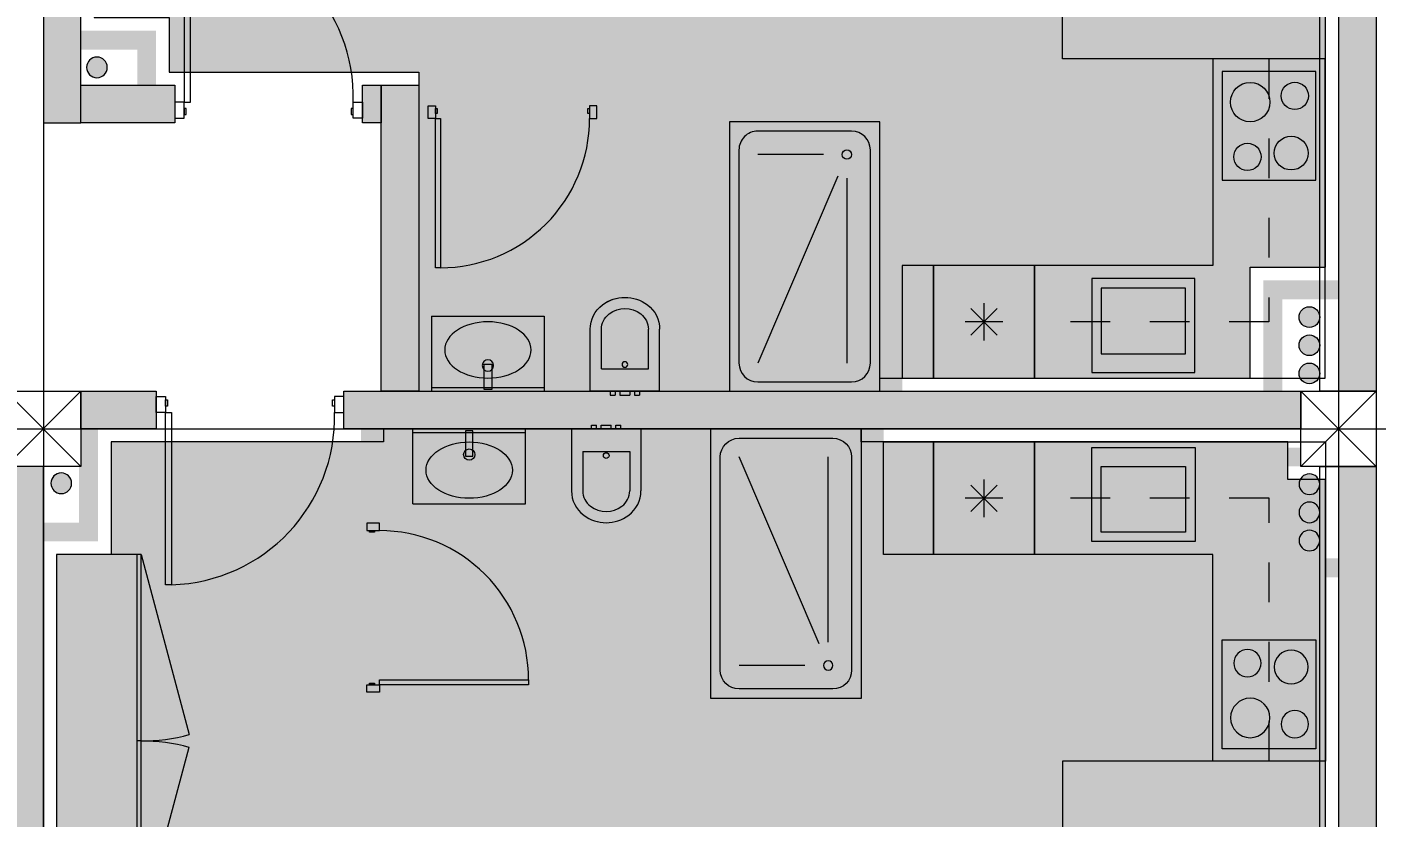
# Model space of a CAD drawing. Header units: millimetres. Extents: x 475159934 to 476245151, y 4620917055 to 4621447368.
# Drawn here: x 475247137 to 475254324, y 4620992468 to 4620996676 of the extents above; entities that cross this region are included whole.
import ezdxf

# ---------------------------------------------------------------- set-up
doc = ezdxf.new("R2010")
doc.units = ezdxf.units.MM
doc.header["$MEASUREMENT"] = 0
doc.linetypes.add('Dashed', pattern=[423.333333, 211.666667, -211.666667])
for name, color, linetype, lineweight in [('2D Drafting - General_Pen_No__1_Pen_No__7', 7, 'Continuous', 0), ('2D Drafting - General_Pen_No__1_Pen_No__7_Pen_No__7', 7, 'Continuous', 0), ('2D Drafting - General_Pen_No__250_Pen_No__2_Pen_No__7', 7, 'Continuous', 0), ('2D Drafting - General_Pen_No__250_Pen_No__7_Pen_No__250', 7, 'Continuous', 0), ('2D Drafting - General_Pen_No__250_Pen_No__7_Pen_No__7', 7, 'Continuous', 0), ('2D Drafting - General_Pen_No__7_Pen_No__7_Pen_No__7', 7, 'Continuous', 0), ('Doors_Pen_No__7_Pen_No__7_Pen_No__7', 7, 'Continuous', 0), ('G-Anno-Nplt_Pen_No__151', 151, 'Continuous', 0), ('G-Anno-Nplt_Pen_No__4', 7, 'Continuous', 0), ('shaxtebi da milebi_Pen_No__1_Pen_No__1_Pen_No__1', 1, 'Continuous', 0), ('zoma_Pen_No__142', 142, 'Continuous', 0), ('zoma_Pen_No__5_Pen_No__5', 5, 'Continuous', 0)]:
    doc.layers.add(name, color=color, linetype=linetype, lineweight=lineweight)
doc.layers.add('New_Interior - Furniture', color=7, linetype='Continuous')
doc.layers.add('zoma', color=7, linetype='Continuous')
doc.layers.add('New_Interior - Furniture _Pen_No__252', color=7, linetype='Continuous', lineweight=0, true_color=0x666666)
doc.layers.add('shaxtebi da milebi_Pen_No__5_Pen_No__5_Pen_No__252', color=7, linetype='Continuous', lineweight=0, true_color=0x666666)
doc.styles.add('GENERATED_STYLE_3', font='arial.ttf')
doc.dimstyles.new('GENERATED_STYLE__3', dxfattribs={"dimtxt": 200, "dimasz": 64.421331, "dimexe": 0.18, "dimexo": 3, "dimgap": 0, "dimtad": 1, "dimtih": 1, "dimtoh": 1, "dimlfac": 0.001, "dimzin": 0, "dimdsep": 46, "dimtxsty": 'GENERATED_STYLE_3', "dimblk": 'ARROWHEAD_2', "dimblk1": 'ARROWHEAD_2', "dimblk2": 'ARROWHEAD_2', "dimcen": 0.09, "dimclrd": 142, "dimclre": 142, "dimclrt": 142, "dimadec": 0, "dimazin": 0, "dimtfac": 1, "dimtdec": 4, "dimtmove": 0, "dimatfit": 3, "dimfxl": 1, "dimtolj": 1, "dimtzin": 0, "dimarcsym": 0})
doc.dimstyles.new('GENERATED_STYLE__6', dxfattribs={"dimtxt": 200, "dimasz": 64.421331, "dimexe": 0.18, "dimexo": 3, "dimgap": 0, "dimtad": 1, "dimlfac": 0.001, "dimzin": 0, "dimdsep": 46, "dimtxsty": 'GENERATED_STYLE_3', "dimblk": 'ARROWHEAD_2', "dimblk1": 'ARROWHEAD_2', "dimblk2": 'ARROWHEAD_2', "dimcen": 0.09, "dimclrd": 142, "dimclre": 142, "dimclrt": 142, "dimadec": 0, "dimazin": 0, "dimtfac": 1, "dimtdec": 4, "dimtmove": 0, "dimatfit": 3, "dimfxl": 1, "dimtolj": 1, "dimtzin": 0, "dimarcsym": 0})
doc.dimstyles.new('GENERATED_STYLE__7', dxfattribs={"dimtxt": 200, "dimasz": 64.421331, "dimexe": 0.18, "dimexo": 3, "dimgap": 0, "dimtad": 1, "dimtih": 1, "dimtoh": 1, "dimlfac": 0.001, "dimzin": 0, "dimdsep": 46, "dimtxsty": 'GENERATED_STYLE_3', "dimblk": 'ARROWHEAD_2', "dimblk1": 'ARROWHEAD_2', "dimblk2": 'ARROWHEAD_2', "dimcen": 0.09, "dimclrd": 142, "dimclre": 142, "dimclrt": 142, "dimadec": 0, "dimazin": 0, "dimtfac": 1, "dimtdec": 4, "dimtmove": 2, "dimatfit": 3, "dimfxl": 1, "dimtolj": 1, "dimtzin": 0, "dimarcsym": 0})

# ---------------------------------------------------------------- blocks, each defined once
blk = doc.blocks.new('Kitchen Layout 26_11')
at = {"layer": 'New_Interior - Furniture _Pen_No__252', "color": 251, "linetype": 'Dashed', "lineweight": 0, "true_color": 0x666666}
for p, q in [((4309, 1192.5), (4009, 1192.5)), ((4009, 1192.5), (4009, -207.5)), ((4309, -507.5), (4309, 1192.5)), ((2760.2, -207.5), (2760.2, -507.5)), ((4009, -207.5), (2760.2, -207.5)), ((2760.2, -507.5), (4309, -507.5))]:
    blk.add_line(p, q, dxfattribs=at)
at = {"layer": 'New_Interior - Furniture _Pen_No__252', "color": 251, "linetype": 'Continuous', "lineweight": 0, "true_color": 0x666666}
for p, q in [((3564.5, -27.5), (3114.5, -27.5)), ((3114.5, -27.5), (3114.5, -377.5)), ((3564.5, -377.5), (3564.5, -27.5)), ((2561.3, -136.8), (2419.8, -278.2)), ((2419.8, -136.8), (2561.3, -278.2)), ((2490.5, -107.5), (2490.5, -307.5)), ((2590.5, -207.5), (2390.5, -207.5)), ((3114.5, -377.5), (3564.5, -377.5))]:
    blk.add_line(p, q, dxfattribs=at)
at = {"layer": 'New_Interior - Furniture _Pen_No__252', "color": 251, "linetype": 'Continuous', "lineweight": 0, "true_color": 0x666666, "flags": 128}
for points in [[(3709, 92.5), (2760.2, 92.5), (2760.2, -507.5), (4309, -507.5), (4309, 1192.5), (3709, 1192.5)], [(3759, 1126), (3759, 546), (4259, 546), (4259, 1126)], [(2055, -507.5), (2220.9, -507.5), (2220.9, 92.5), (2055, 92.5)], [(2760.2, 92.5), (2220.9, 92.5), (2220.9, -507.5), (2760.2, -507.5)], [(3614.5, 22.5), (3064.5, 22.5), (3064.5, -477.5), (3614.5, -477.5)]]:
    blk.add_lwpolyline(points, close=True, dxfattribs=at)
at = {"layer": 'New_Interior - Furniture _Pen_No__252', "color": 251, "linetype": 'Continuous', "lineweight": 0, "true_color": 0x666666}
for centre, radius in [((3909, 962.4), 105), ((4146.5, 995.5), 72.5), ((3894, 670.7), 72.5), ((4127, 691), 90)]:
    blk.add_circle(centre, radius, dxfattribs=at)
blk = doc.blocks.new('Kitchen Layout 26_4')
at = {"layer": 'New_Interior - Furniture _Pen_No__252', "color": 251, "linetype": 'Dashed', "lineweight": 0, "true_color": 0x666666}
for p, q in [((4309, 1192.5), (4009, 1192.5)), ((4009, 1192.5), (4009, -207.5)), ((4309, -507.5), (4309, 1192.5)), ((2760.2, -207.5), (2760.2, -507.5)), ((4009, -207.5), (2760.2, -207.5)), ((2760.2, -507.5), (4309, -507.5))]:
    blk.add_line(p, q, dxfattribs=at)
at = {"layer": 'New_Interior - Furniture _Pen_No__252', "color": 251, "linetype": 'Continuous', "lineweight": 0, "true_color": 0x666666}
for p, q in [((3564.5, -27.5), (3114.5, -27.5)), ((3114.5, -27.5), (3114.5, -377.5)), ((3564.5, -377.5), (3564.5, -27.5)), ((2561.3, -136.8), (2419.8, -278.2)), ((2419.8, -136.8), (2561.3, -278.2)), ((2490.5, -107.5), (2490.5, -307.5)), ((2590.5, -207.5), (2390.5, -207.5)), ((3114.5, -377.5), (3564.5, -377.5))]:
    blk.add_line(p, q, dxfattribs=at)
at = {"layer": 'New_Interior - Furniture _Pen_No__252', "color": 251, "linetype": 'Continuous', "lineweight": 0, "true_color": 0x666666, "flags": 128}
for points in [[(3709, 92.5), (2760.2, 92.5), (2760.2, -507.5), (4309, -507.5), (4309, 1192.5), (3709, 1192.5)], [(3759, 1126), (3759, 546), (4259, 546), (4259, 1126)], [(1955, -507.5), (2220.9, -507.5), (2220.9, 92.5), (1955, 92.5)], [(2760.2, 92.5), (2220.9, 92.5), (2220.9, -507.5), (2760.2, -507.5)], [(3614.5, 22.5), (3064.5, 22.5), (3064.5, -477.5), (3614.5, -477.5)]]:
    blk.add_lwpolyline(points, close=True, dxfattribs=at)
at = {"layer": 'New_Interior - Furniture _Pen_No__252', "color": 251, "linetype": 'Continuous', "lineweight": 0, "true_color": 0x666666}
for centre, radius in [((3909, 962.4), 105), ((4146.5, 995.5), 72.5), ((3894, 670.7), 72.5), ((4127, 691), 90)]:
    blk.add_circle(centre, radius, dxfattribs=at)
blk = doc.blocks.new('Dining Table Rectangle 24_2')
at = {"layer": 'New_Interior - Furniture _Pen_No__252', "color": 251, "linetype": 'Continuous', "lineweight": 0, "true_color": 0x666666}
for p, q in [((-500, 685), (-500, 735)), ((-200, 685), (-200, 735)), ((200, 685), (200, 735)), ((500, 685), (500, 735)), ((-550, 685), (-150, 685)), ((150, 685), (550, 685))]:
    blk.add_line(p, q, dxfattribs=at)
at = {"layer": 'New_Interior - Furniture _Pen_No__252', "color": 251, "linetype": 'Continuous', "lineweight": 0, "true_color": 0x666666, "flags": 128}
for points in [[(-550, 265), (-150, 265), (-150, 735), (-550, 735)], [(150, 265), (550, 265), (550, 735), (150, 735)], [(-700, -365), (700, -365), (700, 365), (-700, 365)]]:
    blk.add_lwpolyline(points, close=True, dxfattribs=at)
blk = doc.blocks.new('Shower Tray 26_4')
at = {"layer": 'New_Interior - Furniture _Pen_No__252', "color": 251, "linetype": 'Continuous', "lineweight": 0, "true_color": 0x666666}
for p, q in [((650, 1385.4), (150, 1385.4)), ((50, 1285.4), (50, 150)), ((175, 300), (175, 1285.4)), ((222.9, 290.5), (650, 1285.4)), ((750, 150), (750, 1285.4)), ((300, 175), (650, 175)), ((150, 50), (650, 50))]:
    blk.add_line(p, q, dxfattribs=at)
at = {"layer": 'New_Interior - Furniture _Pen_No__252', "color": 251, "linetype": 'Continuous', "lineweight": 0, "true_color": 0x666666, "flags": 128}
blk.add_lwpolyline([(800, 0), (800, 1435.4), (0, 1435.4), (0, 0)], close=True, dxfattribs=at)
at = {"layer": 'New_Interior - Furniture _Pen_No__252', "color": 251, "linetype": 'Continuous', "lineweight": 0, "true_color": 0x666666}
blk.add_circle((175, 175), 25, dxfattribs=at)
for centre, start, end in [((150, 1285.4), 90, 180), ((650, 1285.4), 0, 90), ((150, 150), 180, 270), ((650, 150), 270, 0)]:
    blk.add_arc(centre, 100, start, end, dxfattribs=at)
blk = doc.blocks.new('Bidet 26')
at = {"layer": 'New_Interior - Furniture _Pen_No__252', "color": 251, "linetype": 'Continuous', "lineweight": 0, "true_color": 0x666666}
for p, q in [((185, 0), (-185, 0)), ((-78.5, 20), (-74.5, 20)), ((-78.5, 0), (-78.5, 20)), ((-74.5, 20), (-65, 20)), ((-65, 20), (-55.5, 20)), ((-55.5, 20), (-51.5, 20)), ((-51.5, 0), (-51.5, 20)), ((-27, 20), (-19.1, 20)), ((-27, 0), (-27, 20)), ((-19.1, 20), (0, 20)), ((0, 20), (19.1, 20)), ((0, 0), (19.1, 0)), ((19.1, 20), (27, 20)), ((19.1, 0), (27, 0)), ((27, 0), (27, 20)), ((51.5, 20), (55.5, 20)), ((51.5, 0), (51.5, 20)), ((51.5, 0), (55.5, 0)), ((55.5, 20), (65, 20)), ((55.5, 0), (65, 0)), ((65, 20), (74.5, 20)), ((65, 0), (74.5, 0)), ((74.5, 20), (78.5, 20)), ((74.5, 0), (78.5, 0)), ((78.5, 0), (78.5, 20)), ((185, 0), (185, -330)), ((-185, 0), (-185, -330)), ((-78.5, 0), (-74.5, 0)), ((-74.5, 0), (-65, 0)), ((-65, 0), (-55.5, 0)), ((-55.5, 0), (-51.5, 0)), ((-27, 0), (-19.1, 0)), ((-19.1, 0), (0, 0)), ((-125, -120), (-125, -330)), ((-125, -120), (125, -120)), ((125, -120), (125, -330))]:
    blk.add_line(p, q, dxfattribs=at)
blk.add_circle((0, -142.5), 15, dxfattribs=at)
for centre, radius, start, end in [((-22.5, -330), 162.5, 180, 233.1301), ((-22.5, -330), 162.5, 180, 233.1301), ((-22.5, -330), 102.5, 180, 233.1301), ((22.5, -330), 102.5, 306.8699, 0), ((22.5, -330), 162.5, 306.8699, 0), ((0, -300), 140, 233.1301, 306.8699), ((0, -300), 200, 233.1301, 306.8699), ((0, -300), 200, 233.1301, 270)]:
    blk.add_arc(centre, radius, start, end, dxfattribs=at)
blk = doc.blocks.new('Multi-Basin Counter 26')
at = {"layer": 'New_Interior - Furniture _Pen_No__252', "color": 251, "linetype": 'Continuous', "lineweight": 0, "true_color": 0x666666}
for p, q in [((-300, 0), (300, 0)), ((-300, -400), (-300, 0)), ((300, -400), (300, 0)), ((-300, -20), (300, -20)), ((-300, -400), (300, -400))]:
    blk.add_line(p, q, dxfattribs=at)
at = {"layer": 'New_Interior - Furniture _Pen_No__252', "color": 251, "linetype": 'Continuous', "lineweight": 0, "true_color": 0x666666, "flags": 128}
blk.add_lwpolyline([(-20, -145), (20, -145), (20, -10), (-20, -10)], close=True, dxfattribs=at)
at = {"layer": 'New_Interior - Furniture _Pen_No__252', "color": 251, "linetype": 'Continuous', "lineweight": 0, "true_color": 0x666666}
blk.add_circle((0, -137.1895), 30, dxfattribs=at)
blk.add_ellipse((0, -220), major_axis=(230, 0), ratio=0.652173913, dxfattribs=at)
blk = doc.blocks.new('Wardrobe 01 26_25')
at = {"layer": 'New_Interior - Furniture _Pen_No__252', "color": 251, "linetype": 'Continuous', "lineweight": 0, "true_color": 0x666666}
for p, q in [((0, 20), (1985.1, 20)), ((0, 0), (0, 20)), ((0, 0), (958.8, -256.9)), ((992.6, 0), (992.6, 20)), ((1985.1, 0), (1026.4, -256.9))]:
    blk.add_line(p, q, dxfattribs=at)
at = {"layer": 'New_Interior - Furniture _Pen_No__252', "color": 251, "linetype": 'Continuous', "lineweight": 0, "true_color": 0x666666, "flags": 128}
blk.add_lwpolyline([(0, 0), (1985.1, 0), (1985.1, 450), (0, 450)], close=True, dxfattribs=at)
at = {"layer": 'New_Interior - Furniture _Pen_No__252', "color": 251, "linetype": 'Continuous', "lineweight": 0, "true_color": 0x666666}
for centre, start, end in [((0, 0), 345, 0), ((1985.1, 0), 180, 195)]:
    blk.add_arc(centre, 992.6, start, end, dxfattribs=at)
blk = doc.blocks.new('*D1558', base_point=(475826095.8, 4621095193.2))
at = {"layer": 'zoma_Pen_No__142', "color": 142, "linetype": 'Continuous', "lineweight": 0, "transparency": 16777216}
for p, q in [((475231278.9, 4621006265.8), (475231194.1, 4621006314.7)), ((475231236.5, 4621006290.2), (475231236.5, 4621006331.7)), ((475231300.1, 4621006290.2), (475231172.9, 4621006290.2)), ((475231236.5, 4620986935.6), (475231236.5, 4621006290.2)), ((475231300.1, 4620986935.6), (475231172.9, 4620986935.6)), ((475231194.1, 4620986960.1), (475231278.9, 4620986911.1)), ((475231236.5, 4620986894.2), (475231236.5, 4620986935.6))]:
    blk.add_line(p, q, dxfattribs=at)
at = {"layer": 'zoma_Pen_No__142', "color": 142, "lineweight": 0, "transparency": 16777216, "insert": (475231196.5, 4620996269.7), "char_height": 200, "attachment_point": 7, "rotation": 90, "style": 'GENERATED_STYLE_3'}
blk.add_mtext('\\A1;{\\pql;\\fArial|b0|i0|c204|p0;\\W1.000000;19.35}', dxfattribs=at)
blk = doc.blocks.new('ARROWHEAD_2')
at = {"color": 0, "linetype": 'Continuous', "lineweight": 0}
for p, q in [((0, 0), (-1, 0)), ((-0.38, -0.66), (0.38, 0.66))]:
    blk.add_line(p, q, dxfattribs=at)
blk = doc.blocks.new('*D1585', base_point=(475826095.8, 4621095193.2))
at = {"layer": 'zoma_Pen_No__142', "color": 142, "linetype": 'Continuous', "lineweight": 0, "transparency": 16777216}
for p, q in [((475247048.8, 4621009137.1), (475246999.9, 4621009052.3)), ((475247024.3, 4621009031.1), (475247024.3, 4621009158.3)), ((475247448.8, 4621009137.1), (475247399.9, 4621009052.3)), ((475247424.3, 4621009031.1), (475247424.3, 4621009158.3)), ((475247024.3, 4621009094.7), (475247424.3, 4621009094.7))]:
    blk.add_line(p, q, dxfattribs=at)
blk = doc.blocks.new('*D1586', base_point=(475826095.8, 4621095193.2))
at = {"layer": 'zoma_Pen_No__142', "color": 142, "linetype": 'Continuous', "lineweight": 0, "transparency": 16777216}
for p, q in [((475247448.8, 4621009137.1), (475247399.9, 4621009052.3)), ((475247424.3, 4621009031.1), (475247424.3, 4621009158.3)), ((475253948.8, 4621009137.1), (475253899.9, 4621009052.3)), ((475253924.3, 4621009031.1), (475253924.3, 4621009158.3)), ((475247424.3, 4621009094.7), (475253924.3, 4621009094.7))]:
    blk.add_line(p, q, dxfattribs=at)
at = {"layer": 'zoma_Pen_No__142', "color": 142, "lineweight": 0, "transparency": 16777216, "char_height": 200, "attachment_point": 7, "style": 'GENERATED_STYLE_3'}
for s, insert in [('\\A1;{\\pql;\\fArial|b0|i0|c204|p0;\\W1.000000;6.50}', (475250407.4, 4621009134.7)), ('\\A1;{\\pql;\\fArial|b0|i0|c204|p0;\\W1.000000;0.40}', (475253366, 4621009134.7))]:
    blk.add_mtext(s, dxfattribs=dict(at, insert=insert))
blk = doc.blocks.new('*D1587', base_point=(475826095.8, 4621095193.2))
at = {"layer": 'zoma_Pen_No__142', "color": 142, "linetype": 'Continuous', "lineweight": 0, "transparency": 16777216}
for p, q in [((475253948.8, 4621009137.1), (475253899.9, 4621009052.3)), ((475253924.3, 4621009031.1), (475253924.3, 4621009158.3)), ((475254348.8, 4621009137.1), (475254299.9, 4621009052.3)), ((475254324.3, 4621009031.1), (475254324.3, 4621009158.3)), ((475253924.3, 4621009094.7), (475254324.3, 4621009094.7))]:
    blk.add_line(p, q, dxfattribs=at)
at = {"layer": 'zoma_Pen_No__142', "color": 142, "lineweight": 0, "transparency": 16777216, "insert": (475254207.4, 4621009225.3), "char_height": 200, "attachment_point": 7, "style": 'GENERATED_STYLE_3'}
blk.add_mtext('\\A1;{\\pql;\\fArial|b0|i0|c204|p0;\\W1.000000;0.30}', dxfattribs=at)
blk = doc.blocks.new('*D1588', base_point=(475826095.8, 4621095193.2))
at = {"layer": 'zoma_Pen_No__142', "color": 142, "linetype": 'Continuous', "lineweight": 0, "transparency": 16777216}
for p, q in [((475254348.8, 4621009137.1), (475254299.9, 4621009052.3)), ((475254324.3, 4621009031.1), (475254324.3, 4621009158.3)), ((475254648.8, 4621009137.1), (475254599.9, 4621009052.3)), ((475254624.3, 4621009031.1), (475254624.3, 4621009158.3)), ((475254324.3, 4621009094.7), (475254624.3, 4621009094.7))]:
    blk.add_line(p, q, dxfattribs=at)
blk = doc.blocks.new('*D1607', base_point=(475826095.8, 4621095193.2))
at = {"layer": 'zoma_Pen_No__142', "color": 142, "linetype": 'Continuous', "lineweight": 0, "transparency": 16777216}
for p, q in [((475299242.6, 4621006265.8), (475299157.9, 4621006314.7)), ((475299200.3, 4621006290.2), (475299200.3, 4621006331.7)), ((475299263.8, 4621006290.2), (475299136.7, 4621006290.2)), ((475299200.3, 4620986935.6), (475299200.3, 4621006290.2)), ((475299263.8, 4620986935.6), (475299136.7, 4620986935.6)), ((475299157.9, 4620986960.1), (475299242.6, 4620986911.1)), ((475299200.3, 4620986894.2), (475299200.3, 4620986935.6))]:
    blk.add_line(p, q, dxfattribs=at)
at = {"layer": 'zoma_Pen_No__142', "color": 142, "lineweight": 0, "transparency": 16777216, "insert": (475299160.3, 4620996269.7), "char_height": 200, "attachment_point": 7, "rotation": 90, "style": 'GENERATED_STYLE_3'}
blk.add_mtext('\\A1;{\\pql;\\fArial|b0|i0|c204|p0;\\W1.000000;19.35}', dxfattribs=at)
blk = doc.blocks.new('*D1611', base_point=(475826095.8, 4621095193.2))
at = {"layer": 'zoma_Pen_No__142', "color": 142, "linetype": 'Continuous', "lineweight": 0, "transparency": 16777216}
for p, q in [((475298483.3, 4620994335.6), (475298356.1, 4620994335.6)), ((475298377.3, 4620994360.1), (475298462.1, 4620994311.1)), ((475298419.7, 4620991735.6), (475298419.7, 4620994335.6)), ((475298483.3, 4620991735.6), (475298356.1, 4620991735.6)), ((475298377.3, 4620991760.1), (475298462.1, 4620991711.1))]:
    blk.add_line(p, q, dxfattribs=at)
at = {"layer": 'zoma_Pen_No__142', "color": 142, "lineweight": 0, "transparency": 16777216, "char_height": 200, "attachment_point": 7, "rotation": 90, "style": 'GENERATED_STYLE_3'}
for s, insert in [('\\A1;{\\pql;\\fArial|b0|i0|c204|p0;\\W1.000000;0.40}', (475298379.7, 4620993777.3)), ('\\A1;{\\pql;\\fArial|b0|i0|c204|p0;\\W1.000000;2.60}', (475298379.7, 4620992768.7))]:
    blk.add_mtext(s, dxfattribs=dict(at, insert=insert))
blk = doc.blocks.new('*D1612', base_point=(475826095.8, 4621095193.2))
at = {"layer": 'zoma_Pen_No__142', "color": 142, "linetype": 'Continuous', "lineweight": 0, "transparency": 16777216}
for p, q in [((475298377.3, 4620994760.1), (475298462.1, 4620994711.1)), ((475298483.3, 4620994735.6), (475298356.1, 4620994735.6)), ((475298419.7, 4620994335.6), (475298419.7, 4620994735.6)), ((475298483.3, 4620994335.6), (475298356.1, 4620994335.6)), ((475298377.3, 4620994360.1), (475298462.1, 4620994311.1))]:
    blk.add_line(p, q, dxfattribs=at)
blk = doc.blocks.new('*D1613', base_point=(475826095.8, 4621095193.2))
at = {"layer": 'zoma_Pen_No__142', "color": 142, "linetype": 'Continuous', "lineweight": 0, "transparency": 16777216}
for p, q in [((475298483.3, 4620995335.6), (475298356.1, 4620995335.6)), ((475298377.3, 4620995360.1), (475298462.1, 4620995311.1)), ((475298419.7, 4620994735.6), (475298419.7, 4620995335.6)), ((475298377.3, 4620994760.1), (475298462.1, 4620994711.1)), ((475298483.3, 4620994735.6), (475298356.1, 4620994735.6))]:
    blk.add_line(p, q, dxfattribs=at)
at = {"layer": 'zoma_Pen_No__142', "color": 142, "lineweight": 0, "transparency": 16777216, "insert": (475298379.7, 4620994768.7), "char_height": 200, "attachment_point": 7, "rotation": 90, "style": 'GENERATED_STYLE_3'}
blk.add_mtext('\\A1;{\\pql;\\fArial|b0|i0|c204|p0;\\W1.000000;0.60}', dxfattribs=at)
blk = doc.blocks.new('*D1614', base_point=(475826095.8, 4621095193.2))
at = {"layer": 'zoma_Pen_No__142', "color": 142, "linetype": 'Continuous', "lineweight": 0, "transparency": 16777216}
for p, q in [((475298483.3, 4620996935.6), (475298356.1, 4620996935.6)), ((475298377.3, 4620996960.1), (475298462.1, 4620996911.1)), ((475298419.7, 4620995335.6), (475298419.7, 4620996935.6)), ((475298483.3, 4620995335.6), (475298356.1, 4620995335.6)), ((475298377.3, 4620995360.1), (475298462.1, 4620995311.1))]:
    blk.add_line(p, q, dxfattribs=at)
at = {"layer": 'zoma_Pen_No__142', "color": 142, "lineweight": 0, "transparency": 16777216, "insert": (475298379.7, 4620995868.7), "char_height": 200, "attachment_point": 7, "rotation": 90, "style": 'GENERATED_STYLE_3'}
blk.add_mtext('\\A1;{\\pql;\\fArial|b0|i0|c204|p0;\\W1.000000;1.60}', dxfattribs=at)

msp = doc.modelspace()

# ---------------------------------------------------------------- hatches: boundary and pattern name
at = {"layer": '2D Drafting - General_Pen_No__250_Pen_No__2_Pen_No__7', "linetype": 'Continuous', "lineweight": 0}
for points in [[(475249273.616, 4620996290.747), (475249273.616, 4620996171.022), (475249224.336, 4620996171.022), (475249224.336, 4620996290.747)], [(475251700.083, 4620996290.747), (475251700.083, 4620996171.023), (475250173.616, 4620996171.023), (475250173.616, 4620996290.747)], [(475251580.381, 4620992980.456), (475251580.381, 4620993100.18), (475248916.243, 4620993100.18), (475248916.243, 4620992980.456)]]:
    msp.add_hatch(color=7, dxfattribs=at).paths.add_polyline_path(points)
at = {"layer": '2D Drafting - General_Pen_No__250_Pen_No__7_Pen_No__7', "linetype": 'Continuous', "lineweight": 0}
for points in [[(475247224.336, 4621001735.604), (475247224.336, 4620996165.565), (475247424.336, 4620996165.565), (475247424.336, 4621001735.604)], [(475254124.336, 4621001735.604), (475254124.336, 4620994735.604), (475254324.336, 4620994735.604), (475254324.336, 4621001735.604)], [(475247424.302, 4620996655.937), (475247824.303, 4620996655.937), (475247824.303, 4620996265.919), (475247424.302, 4620996265.919), (475247424.302, 4620996365.565), (475247724.303, 4620996365.565), (475247724.303, 4620996555.584), (475247424.302, 4620996555.584)], [(475247924.336, 4620996365.565), (475247924.336, 4620996165.565), (475247424.336, 4620996165.565), (475247424.336, 4620996365.565)], [(475249024.336, 4620996365.565), (475249024.336, 4620996165.565), (475248924.336, 4620996165.565), (475248924.336, 4620996365.565)], [(475249224.336, 4620996365.565), (475249224.336, 4620994735.604), (475249024.336, 4620994735.604), (475249024.336, 4620996365.565)], [(475251800.083, 4620996290.747), (475251800.083, 4620994735.604), (475251680.083, 4620994735.604), (475251680.083, 4620996290.747)], [(475254124.322, 4620995325.792), (475253724.322, 4620995325.792), (475253724.322, 4620994635.604), (475253824.322, 4620994635.604), (475253924.322, 4620994635.604), (475253924.322, 4620994735.604), (475253824.322, 4620994735.604), (475253824.322, 4620995225.604), (475254124.322, 4620995225.604)], [(475247824.336, 4620994735.604), (475247824.336, 4620994535.604), (475247424.336, 4620994535.604), (475247424.336, 4620994735.604)], [(475253924.336, 4620994735.604), (475253924.336, 4620994535.604), (475248824.336, 4620994535.604), (475248824.336, 4620994735.604)], [(475247414.336, 4620994035.604), (475247414.336, 4620994335.604), (475247424.336, 4620994335.604), (475247424.336, 4620994535.604), (475247514.524, 4620994535.604), (475247514.524, 4620993935.604), (475247224.336, 4620993935.604), (475247224.336, 4620994035.604)], [(475249036.243, 4620994033.025), (475248916.243, 4620994033.025), (475248916.243, 4620994535.604), (475249036.243, 4620994535.604)], [(475251700.381, 4620992980.456), (475251700.381, 4620994535.599), (475251580.381, 4620994535.599), (475251580.381, 4620992980.456)], [(475254124.322, 4620993745.416), (475253724.322, 4620993745.416), (475253724.322, 4620994435.604), (475253824.322, 4620994435.604), (475253924.322, 4620994435.604), (475253924.322, 4620994335.604), (475253824.322, 4620994335.604), (475253824.322, 4620993845.604), (475254124.322, 4620993845.604)], [(475247024.336, 4620994335.604), (475247024.336, 4620987335.604), (475247224.336, 4620987335.604), (475247224.336, 4620994335.604)], [(475254124.336, 4620994335.604), (475254124.336, 4620987335.604), (475254324.336, 4620987335.604), (475254324.336, 4620994335.604)], [(475248916.243, 4620993100.18), (475248916.243, 4620993133.025), (475249036.243, 4620993133.025), (475249036.243, 4620993100.18)]]:
    msp.add_hatch(color=7, dxfattribs=at).paths.add_polyline_path(points)
at = {"layer": 'G-Anno-Nplt_Pen_No__151', "linetype": 'Continuous', "lineweight": 0, "true_color": 0x1f2f3f}
for points in [[(475247494.335, 4621001865.604), (475247494.336, 4620996725.937), (475247894.303, 4620996725.937), (475247894.303, 4620996435.565), (475249224.336, 4620996435.565), (475249224.336, 4620994735.604), (475251680.083, 4620994735.604), (475251680.083, 4620994805.604), (475253654.336, 4620994805.604), (475253654.336, 4620995395.792), (475254054.336, 4620995395.792), (475254054.336, 4621001665.604), (475253854.343, 4621001665.604), (475253854.343, 4621001865.604)], [(475247584.524, 4620993865.604), (475247294.336, 4620993865.604), (475247294.336, 4620987405.604), (475247494.336, 4620987405.604), (475247494.336, 4620987205.613), (475249854.336, 4620987205.613), (475249854.336, 4620988505.604), (475254054.336, 4620988505.604), (475254054.336, 4620994265.604), (475253854.336, 4620994265.604), (475253854.336, 4620994465.604), (475251580.381, 4620994465.604), (475251580.381, 4620994535.599), (475249036.243, 4620994535.599), (475249036.243, 4620994465.604), (475247584.524, 4620994465.604)]]:
    msp.add_hatch(color=169, dxfattribs=at).paths.add_polyline_path(points)
at = {"layer": 'shaxtebi da milebi_Pen_No__1_Pen_No__1_Pen_No__1', "linetype": 'Continuous', "lineweight": 0}
for points in [[(475247509.303, 4620996515.565, -1), (475247509.303, 4620996405.565, -1)], [(475253969.322, 4620994885.604, 1), (475253969.322, 4620994775.604, 1)], [(475247374.336, 4620994245.604, -1), (475247264.336, 4620994245.604, -1)], [(475253969.322, 4620994185.604, -1), (475253969.322, 4620994295.604, -1)]]:
    msp.add_hatch(color=1, dxfattribs=at).paths.add_polyline_path(points)
at = {"layer": 'shaxtebi da milebi_Pen_No__5_Pen_No__5_Pen_No__252', "linetype": 'Continuous', "lineweight": 0, "true_color": 0x666666}
for points in [[(475253969.322, 4620995185.604, -1), (475253969.322, 4620995075.604, -1)], [(475253969.322, 4620995035.604, -1), (475253969.322, 4620994925.604, -1)], [(475253969.322, 4620994035.604, 1), (475253969.322, 4620994145.604, 1)], [(475253969.322, 4620993885.604, 1), (475253969.322, 4620993995.604, 1)]]:
    msp.add_hatch(color=251, dxfattribs=at).paths.add_polyline_path(points)

# ---------------------------------------------------------------- linework, layer by layer
at = {"layer": '2D Drafting - General_Pen_No__1_Pen_No__7', "color": 7, "linetype": 'Continuous', "lineweight": 0}
for p, q in [((475247024.336, 4620994335.604), (475247424.336, 4620994735.604)), ((475247424.336, 4620994335.604), (475247024.336, 4620994735.604)), ((475254324.336, 4620994335.604), (475253924.336, 4620994735.604)), ((475253924.336, 4620994335.604), (475254324.336, 4620994735.604))]:
    msp.add_line(p, q, dxfattribs=at)
at = {"layer": '2D Drafting - General_Pen_No__1_Pen_No__7', "color": 7, "linetype": 'Continuous', "lineweight": 0, "flags": 128}
for points in [[(475254024.336, 4620994735.604), (475254024.336, 4621001735.604), (475254324.336, 4621001735.604), (475254324.336, 4620994735.604)], [(475247424.336, 4620994335.604), (475247024.336, 4620994335.604), (475247024.336, 4620994735.604), (475247424.336, 4620994735.604)], [(475254324.336, 4620994335.604), (475253924.336, 4620994335.604), (475253924.336, 4620994735.604), (475254324.336, 4620994735.604)], [(475254024.336, 4620987335.604), (475254024.336, 4620994335.604), (475254324.336, 4620994335.604), (475254324.336, 4620987335.604)]]:
    msp.add_lwpolyline(points, close=True, dxfattribs=at)
at = {"layer": '2D Drafting - General_Pen_No__1_Pen_No__7_Pen_No__7', "color": 7, "linetype": 'Continuous', "lineweight": 0}
for centre, start, end in [((475247982.058, 4620996300.534), 358.396194, 88.396194), ((475247882.058, 4620994598.123), 271.603806, 1.603806)]:
    msp.add_arc(centre, 893.239, start, end, dxfattribs=at)
at = {"layer": '2D Drafting - General_Pen_No__250_Pen_No__7_Pen_No__250', "color": 7, "linetype": 'Continuous', "lineweight": 0, "flags": 128}
for points in [[(475247224.336, 4621001735.604), (475247224.336, 4620996165.565), (475247424.336, 4620996165.565), (475247424.336, 4621001735.604)], [(475249224.336, 4620996365.565), (475249224.336, 4620994735.604), (475249024.336, 4620994735.604), (475249024.336, 4620996365.565)], [(475247024.336, 4620994335.604), (475247024.336, 4620987335.604), (475247224.336, 4620987335.604), (475247224.336, 4620994335.604)]]:
    msp.add_lwpolyline(points, close=True, dxfattribs=at)
at = {"layer": '2D Drafting - General_Pen_No__250_Pen_No__7_Pen_No__7', "color": 7, "linetype": 'Continuous', "lineweight": 0, "flags": 128}
for points in [[(475247924.336, 4620996365.565), (475247924.336, 4620996165.565), (475247424.336, 4620996165.565), (475247424.336, 4620996365.565)], [(475249024.336, 4620996365.565), (475249024.336, 4620996165.565), (475248924.336, 4620996165.565), (475248924.336, 4620996365.565)], [(475247824.336, 4620994735.604), (475247824.336, 4620994535.604), (475247424.336, 4620994535.604), (475247424.336, 4620994735.604)], [(475253924.336, 4620994735.604), (475253924.336, 4620994535.604), (475248824.336, 4620994535.604), (475248824.336, 4620994735.604)]]:
    msp.add_lwpolyline(points, close=True, dxfattribs=at)
at = {"layer": '2D Drafting - General_Pen_No__7_Pen_No__7_Pen_No__7', "color": 7, "linetype": 'Continuous', "lineweight": 0}
for centre, start, end in [((475249339.794, 4620996187.825), 269.9999916, 0.0016731), ((475249014.923, 4620993199.202), 359.9999916, 90.0016731)]:
    msp.add_arc(centre, 794.311, start, end, dxfattribs=at)
at = {"layer": 'Doors_Pen_No__7_Pen_No__7_Pen_No__7', "color": 7, "linetype": 'Continuous', "lineweight": 0, "flags": 128}
for points in [[(475247973.725, 4620996275.534), (475248007.058, 4620996275.534), (475248007.058, 4620997193.423), (475247973.725, 4620997193.423)], [(475247924.336, 4620996190.867), (475247973.725, 4620996190.867), (475247973.725, 4620996275.534), (475247924.336, 4620996275.534)], [(475248924.336, 4620996190.867), (475248874.947, 4620996190.867), (475248874.947, 4620996275.534), (475248924.336, 4620996275.534)], [(475249273.616, 4620996255.559), (475249313.127, 4620996255.559), (475249313.127, 4620996187.825), (475249273.616, 4620996187.825)], [(475250173.616, 4620996255.582), (475250134.105, 4620996255.582), (475250134.105, 4620996187.848), (475250173.616, 4620996187.848)], [(475247973.725, 4620996208.867), (475247984.836, 4620996208.867), (475247984.836, 4620996242.201), (475247973.725, 4620996242.201)], [(475248863.836, 4620996208.867), (475248874.947, 4620996208.867), (475248874.947, 4620996242.201), (475248863.836, 4620996242.201)], [(475249313.127, 4620996241.159), (475249322.016, 4620996241.159), (475249322.016, 4620996214.492), (475249313.127, 4620996214.492)], [(475249313.127, 4620996187.825), (475249339.794, 4620996187.825), (475249339.794, 4620995393.514), (475249313.127, 4620995393.514)], [(475250125.216, 4620996241.182), (475250134.105, 4620996241.182), (475250134.105, 4620996214.515), (475250125.216, 4620996214.515)], [(475247824.336, 4620994707.789), (475247873.725, 4620994707.789), (475247873.725, 4620994623.123), (475247824.336, 4620994623.123)], [(475247873.725, 4620994689.789), (475247884.836, 4620994689.789), (475247884.836, 4620994656.456), (475247873.725, 4620994656.456)], [(475248763.836, 4620994689.789), (475248774.947, 4620994689.789), (475248774.947, 4620994656.456), (475248763.836, 4620994656.456)], [(475248824.336, 4620994707.789), (475248774.947, 4620994707.789), (475248774.947, 4620994623.123), (475248824.336, 4620994623.123)], [(475247873.725, 4620994623.123), (475247907.058, 4620994623.123), (475247907.058, 4620993705.234), (475247873.725, 4620993705.234)], [(475248947.167, 4620994033.025), (475248947.167, 4620993993.514), (475249014.9, 4620993993.514), (475249014.9, 4620994033.025)], [(475248961.567, 4620993984.625), (475248961.567, 4620993993.514), (475248988.233, 4620993993.514), (475248988.233, 4620993984.625)], [(475248947.19, 4620993133.025), (475248947.19, 4620993172.536), (475249014.923, 4620993172.536), (475249014.923, 4620993133.025)], [(475248961.59, 4620993172.536), (475248961.59, 4620993181.425), (475248988.257, 4620993181.425), (475248988.257, 4620993172.536)], [(475249014.923, 4620993172.536), (475249014.923, 4620993199.202), (475249809.234, 4620993199.202), (475249809.234, 4620993172.536)]]:
    msp.add_lwpolyline(points, close=True, dxfattribs=at)
at = {"layer": 'G-Anno-Nplt_Pen_No__4', "color": 7, "linetype": 'Continuous', "lineweight": 0, "flags": 128}
for points in [[(475247494.335, 4621001865.604), (475247494.336, 4620996725.937), (475247894.303, 4620996725.937), (475247894.303, 4620996435.565), (475249224.336, 4620996435.565), (475249224.336, 4620994735.604), (475251680.083, 4620994735.604), (475251680.083, 4620994805.604), (475253654.336, 4620994805.604), (475253654.336, 4620995395.792), (475254054.336, 4620995395.792), (475254054.336, 4621001665.604), (475253854.343, 4621001665.604), (475253854.343, 4621001865.604)], [(475247584.524, 4620993865.604), (475247294.336, 4620993865.604), (475247294.336, 4620987405.604), (475247494.336, 4620987405.604), (475247494.336, 4620987205.613), (475249854.336, 4620987205.613), (475249854.336, 4620988505.604), (475254054.336, 4620988505.604), (475254054.336, 4620994265.604), (475253854.336, 4620994265.604), (475253854.336, 4620994465.604), (475251580.381, 4620994465.604), (475251580.381, 4620994535.599), (475249036.243, 4620994535.599), (475249036.243, 4620994465.604), (475247584.524, 4620994465.604)]]:
    msp.add_lwpolyline(points, close=True, dxfattribs=at)
at = {"layer": 'shaxtebi da milebi_Pen_No__1_Pen_No__1_Pen_No__1', "color": 1, "linetype": 'Continuous', "lineweight": 0, "flags": 128}
for points in [[(475247509.303, 4620996515.565, 1), (475247509.303, 4620996405.565, 1)], [(475253969.322, 4620994885.604, -1), (475253969.322, 4620994775.604, -1)], [(475247374.336, 4620994245.604, 1), (475247264.336, 4620994245.604, 1)], [(475253969.322, 4620994185.604, 1), (475253969.322, 4620994295.604, 1)]]:
    msp.add_lwpolyline(points, format="xyb", close=True, dxfattribs=at)
at = {"layer": 'shaxtebi da milebi_Pen_No__5_Pen_No__5_Pen_No__252', "color": 251, "linetype": 'Continuous', "lineweight": 0, "true_color": 0x666666, "flags": 128}
for points in [[(475253969.322, 4620995185.604, -1), (475253969.322, 4620995075.604, -1)], [(475253969.322, 4620995035.604, -1), (475253969.322, 4620994925.604, -1)], [(475253969.322, 4620994035.604, 1), (475253969.322, 4620994145.604, 1)], [(475253969.322, 4620993885.604, 1), (475253969.322, 4620993995.604, 1)]]:
    msp.add_lwpolyline(points, format="xyb", close=True, dxfattribs=at)
at = {"layer": 'zoma_Pen_No__5_Pen_No__5', "color": 5, "linetype": 'Continuous', "lineweight": 0}
for p, q in [((475247224.343, 4621010516.418), (475247224.343, 4620982252.152)), ((475254124.343, 4621010516.418), (475254124.343, 4620982252.152)), ((475229343.792, 4620994535.604), (475300771.399, 4620994535.604))]:
    msp.add_line(p, q, dxfattribs=at)

# ---------------------------------------------------------------- block references
at = {"layer": 'New_Interior - Furniture', "color": 1, "linetype": 'Continuous', "lineweight": 0, "xscale": -1, "zscale": 1000}
for name, p in [('Dining Table Rectangle 24_2', (475253354.081, 4620996870.594)), ('Shower Tray 26_4', (475251580.381, 4620993100.18))]:
    msp.add_blockref(name, p, dxfattribs=at)
at = {"layer": 'New_Interior - Furniture', "color": 1, "linetype": 'Continuous', "lineweight": 0, "zscale": 1000}
for name, p in [('Kitchen Layout 26_11', (475249745.057, 4620995313.105)), ('Multi-Basin Counter 26', (475249492.793, 4620994535.599)), ('Bidet 26', (475250222.737, 4620994535.599))]:
    msp.add_blockref(name, p, dxfattribs=at)
for name, p, rotation in [('Shower Tray 26_4', (475251680.083, 4620996171.023), 180), ('Wardrobe 01 26_25', (475247744.336, 4620991880.456), 90), ('Dining Table Rectangle 24_2', (475253354.379, 4620992400.608), 180)]:
    msp.add_blockref(name, p, dxfattribs=dict(at, rotation=rotation))
at = {"layer": 'New_Interior - Furniture', "color": 1, "linetype": 'Continuous', "lineweight": 0, "xscale": -1, "zscale": 1000, "rotation": 180}
for name, p in [('Bidet 26', (475250322.439, 4620994735.604)), ('Multi-Basin Counter 26', (475249592.495, 4620994735.604)), ('Kitchen Layout 26_4', (475249745.354, 4620993958.097))]:
    msp.add_blockref(name, p, dxfattribs=at)

# ---------------------------------------------------------------- dimensions: what is measured, and where the dimension line sits
at = {"layer": 'zoma', "color": 142, "linetype": 'Continuous', "lineweight": 0}
for base, p1, p2, dimstyle, picture, middle in [((475254324.343, 4621009094.704), (475253924.336, 4620989112.752), (475254324.343, 4620988712.752), 'GENERATED_STYLE__3', '*D1587', (475253624.915, 4621009234.704)), ((475253924.336, 4621009094.704), (475247424.336, 4620988712.752), (475253924.336, 4620989112.752), 'GENERATED_STYLE__3', '*D1586', (475250666.332, 4621009234.704)), ((475254624.343, 4621009094.704), (475254324.343, 4620988712.752), (475254624.343, 4620993267.387), 'GENERATED_STYLE__7', '*D1588', (475254466.339, 4621009325.309)), ((475247424.336, 4621009094.704), (475247024.336, 4620988712.752), (475247424.336, 4620988712.752), 'GENERATED_STYLE__3', '*D1585', (475246724.915, 4621009234.704))]:
    dim = msp.add_linear_dim(base=base, p1=p1, p2=p2, dimstyle=dimstyle, dxfattribs=at)
    dim.commit()
    dim.dimension.update_dxf_attribs({"geometry": picture, "text_midpoint": middle, "dimtype": 160})
for base, p1, p2, picture, middle in [((475231236.521, 4621006290.239), (475232908.837, 4620986935.604), (475254624.343, 4621006290.239), '*D1558', (475231096.521, 4620996604.749)), ((475299200.263, 4621006290.239), (475232908.837, 4620986935.604), (475254624.343, 4621006290.239), '*D1607', (475299060.263, 4620996604.749)), ((475298419.678, 4620996935.606), (475232909.092, 4620995335.604), (475232908.837, 4620996935.606), '*D1614', (475298279.678, 4620996127.601)), ((475298419.678, 4620995335.604), (475232908.837, 4620994735.604), (475232909.092, 4620995335.604), '*D1613', (475298279.678, 4620995027.6)), ((475298419.678, 4620994735.604), (475232908.837, 4620994335.604), (475232908.837, 4620994735.604), '*D1612', (475298279.678, 4620994036.183)), ((475298419.678, 4620994335.604), (475232908.837, 4620991735.604), (475232908.837, 4620994335.604), '*D1611', (475298279.678, 4620993027.6))]:
    dim = msp.add_linear_dim(base=base, p1=p1, p2=p2, angle=90, dimstyle='GENERATED_STYLE__6', dxfattribs=at)
    dim.commit()
    dim.dimension.update_dxf_attribs({"geometry": picture, "text_midpoint": middle, "dimtype": 160, "text_rotation": 90})

doc.saveas('drawing.dxf')
